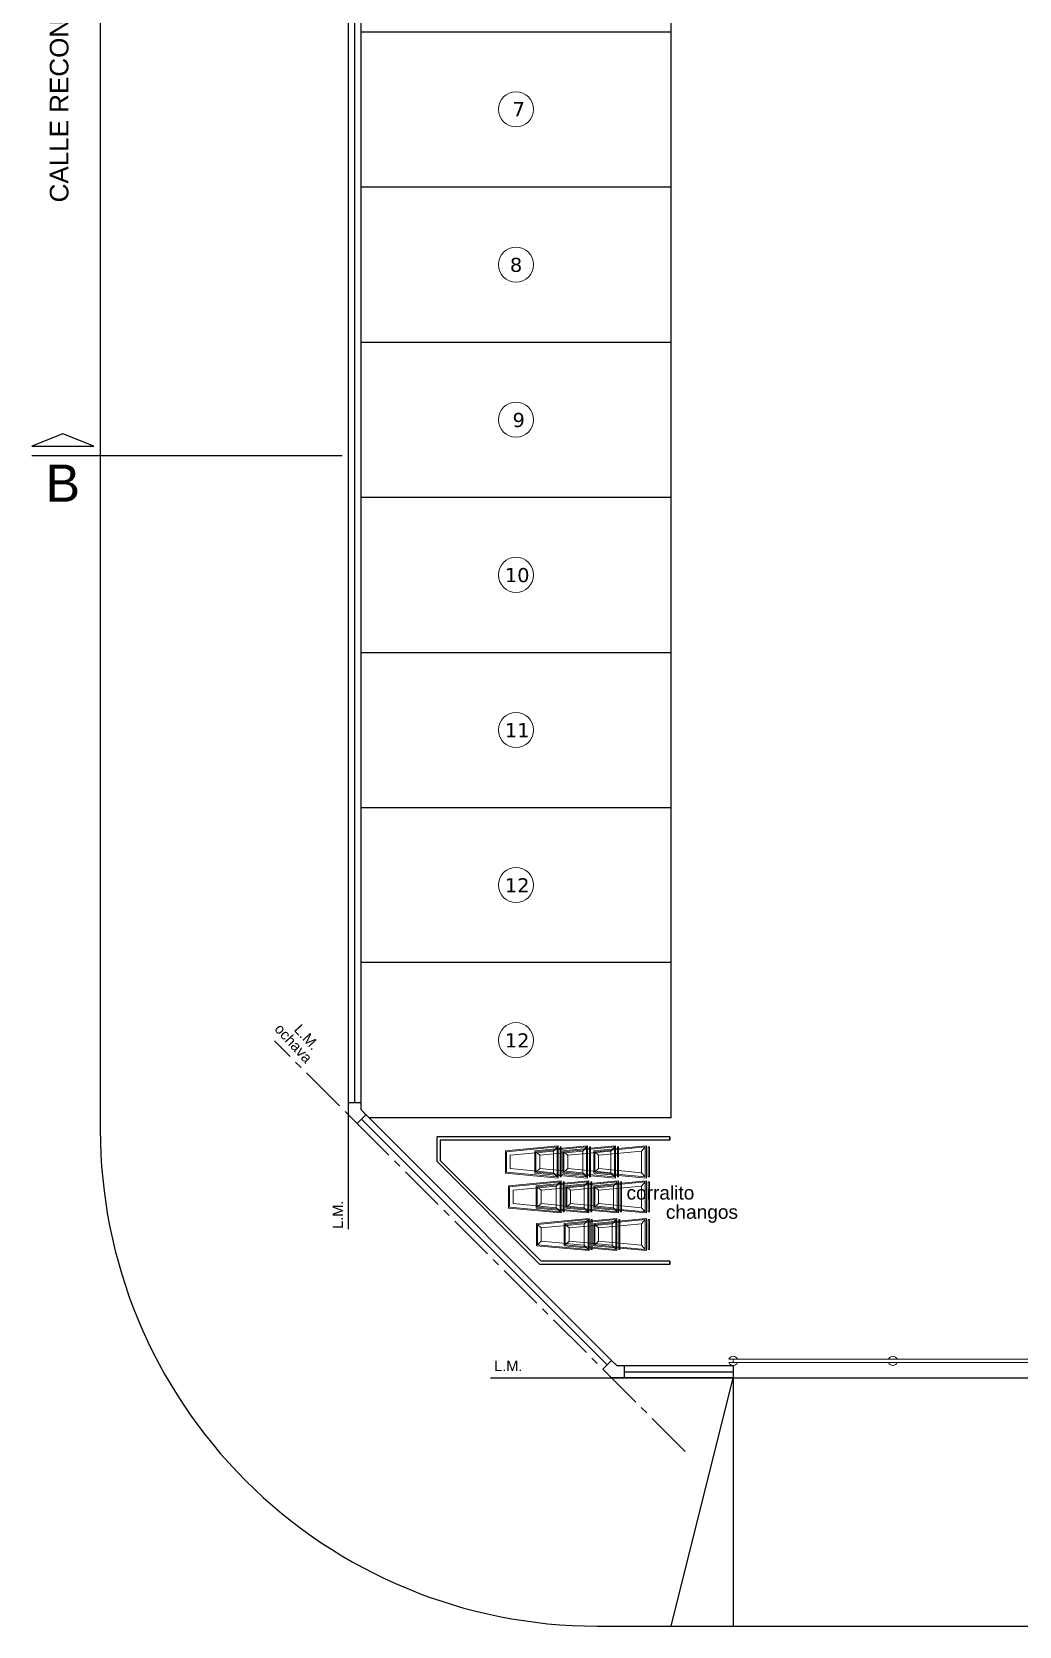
# Model space of a CAD drawing. Header units: inches. Extents: x -309 to 190, y -1585 to -1350.
# Drawn here: x -273.83 to -257.93, y -1503.41 to -1477.71 of the extents above; entities that cross this region are included whole.
import ezdxf
from ezdxf.enums import TextEntityAlignment as Align
from ezdxf.lldxf.tags import DXFTag

# ---------------------------------------------------------------- set-up
doc = ezdxf.new("R2010")
doc.units = ezdxf.units.IN
doc.header["$MEASUREMENT"] = 0
doc.linetypes.add('CENTER2', pattern=[1.125, 0.75, -0.125, 0.125, -0.125])
doc.linetypes.add('HIDDEN', pattern=[0.375, 0.25, -0.125])
for name, color, linetype in [('008', 9, 'CONTINUOUS'), ('02', 9, 'CONTINUOUS'), ('CARPI', 9, 'CONTINUOUS'), ('CO-SEÑALIZACION', 9, 'CONTINUOUS'), ('lm', 9, 'HIDDEN'), ('REVOQUE', 9, 'CONTINUOUS'), ('TEXT-MUROS', 9, 'CONTINUOUS'), ('TEXTOS', 9, 'CONTINUOUS'), ('TEXTVENT', 9, 'CONTINUOUS')]:
    doc.layers.add(name, color=color, linetype=linetype)
doc.layers.add('None', color=9, linetype='CONTINUOUS', lineweight=5)
doc.styles.add('ARIAL', font='arial.ttf', dxfattribs={"height": 0.225})
doc.styles.add('Helvetica (bold)', font='arial.ttf')
doc.styles.get("Standard").update_dxf_attribs({"font": 'arial.ttf'})
tags = doc.linetypes.add('HIDDEN2', pattern=[0.1875, 0.125, -0.0625]).pattern_tags.tags
tags[6:7] = [DXFTag(74, 4), DXFTag(75, 0), DXFTag(340, '0'), DXFTag(46, 1.0), DXFTag(50, 0.0), DXFTag(44, 0.0), DXFTag(45, 0.0)]
tags[4:5] = [DXFTag(74, 4), DXFTag(75, 0), DXFTag(340, '0'), DXFTag(46, 1.0), DXFTag(50, 0.0), DXFTag(44, 0.0), DXFTag(45, 0.0)]

msp = doc.modelspace()

# ---------------------------------------------------------------- linework, layer by layer
at = {"layer": '008'}
for p, q in [((-263.532, -1477.714), (-263.532, -1460.214)), ((-263.532, -1477.714), (-263.532, -1460.214)), ((-268.532, -1477.714), (-263.532, -1477.714)), ((-268.532, -1477.714), (-263.532, -1477.714)), ((-263.532, -1495.214), (-263.532, -1477.714)), ((-268.532, -1480.214), (-263.532, -1480.214)), ((-268.532, -1480.214), (-263.532, -1480.214)), ((-268.532, -1480.214), (-263.532, -1480.214)), ((-268.532, -1480.214), (-263.532, -1480.214)), ((-263.532, -1492.714), (-263.532, -1480.214)), ((-268.532, -1482.714), (-263.532, -1482.714)), ((-268.532, -1482.714), (-263.532, -1482.714)), ((-268.532, -1482.714), (-263.532, -1482.714)), ((-268.532, -1482.714), (-263.532, -1482.714)), ((-268.532, -1485.214), (-263.532, -1485.214)), ((-268.532, -1485.214), (-263.532, -1485.214)), ((-268.532, -1487.714), (-263.532, -1487.714)), ((-268.532, -1487.714), (-263.532, -1487.714)), ((-268.532, -1490.214), (-263.532, -1490.214)), ((-268.532, -1490.214), (-263.532, -1490.214)), ((-263.532, -1492.714), (-268.532, -1492.714)), ((-263.532, -1492.714), (-268.532, -1492.714)), ((-263.532, -1495.214), (-268.403, -1495.214)), ((-263.553, -1495.525), (-267.303, -1495.525)), ((-263.553, -1495.575), (-267.253, -1495.575)), ((-263.553, -1495.575), (-263.553, -1495.525)), ((-263.553, -1495.525), (-263.553, -1495.575)), ((-267.253, -1495.903), (-265.629, -1497.528)), ((-267.303, -1495.922), (-265.648, -1497.578)), ((-263.553, -1497.578), (-265.648, -1497.578)), ((-263.553, -1497.528), (-265.629, -1497.528)), ((-263.553, -1497.578), (-263.553, -1497.528)), ((-263.553, -1497.528), (-263.553, -1497.578))]:
    msp.add_line(p, q, dxfattribs=at)
at = {"layer": '008', "linetype": 'HIDDEN2', "lineweight": 0, "ltscale": 0.5}
for p, q in [((-265.711, -1495.762), (-265.651, -1495.817)), ((-265.711, -1495.762), (-265.651, -1495.817)), ((-265.711, -1496.09), (-265.651, -1496.035)), ((-265.711, -1496.09), (-265.651, -1496.035)), ((-265.214, -1496.327), (-265.154, -1496.381)), ((-265.214, -1496.327), (-265.154, -1496.381)), ((-265.214, -1496.654), (-265.154, -1496.599)), ((-265.214, -1496.654), (-265.154, -1496.599)), ((-264.763, -1496.933), (-264.703, -1496.988)), ((-264.763, -1496.933), (-264.703, -1496.988)), ((-264.763, -1497.261), (-264.703, -1497.206)), ((-264.763, -1497.261), (-264.703, -1497.206))]:
    msp.add_line(p, q, dxfattribs=at)
at = {"layer": '008', "linetype": 'HIDDEN2', "lineweight": 0, "ltscale": 8}
for p, q in [((-265.431, -1495.752), (-265.371, -1495.686)), ((-265.431, -1495.752), (-265.371, -1495.686)), ((-265.26, -1495.762), (-265.2, -1495.817)), ((-265.26, -1495.762), (-265.2, -1495.817)), ((-264.957, -1495.752), (-264.897, -1495.686)), ((-264.957, -1495.752), (-264.897, -1495.686)), ((-264.763, -1495.762), (-264.703, -1495.817)), ((-264.763, -1495.762), (-264.703, -1495.817)), ((-264.506, -1495.752), (-264.446, -1495.686)), ((-264.506, -1495.752), (-264.446, -1495.686)), ((-264.009, -1495.752), (-263.949, -1495.686)), ((-264.009, -1495.752), (-263.949, -1495.686)), ((-265.431, -1496.1), (-265.371, -1496.166)), ((-265.431, -1496.1), (-265.371, -1496.166)), ((-265.26, -1496.09), (-265.2, -1496.035)), ((-265.26, -1496.09), (-265.2, -1496.035)), ((-264.957, -1496.1), (-264.897, -1496.166)), ((-264.957, -1496.1), (-264.897, -1496.166)), ((-264.763, -1496.09), (-264.703, -1496.035)), ((-264.763, -1496.09), (-264.703, -1496.035)), ((-264.506, -1496.1), (-264.446, -1496.166)), ((-264.506, -1496.1), (-264.446, -1496.166)), ((-264.009, -1496.1), (-263.949, -1496.166)), ((-264.009, -1496.1), (-263.949, -1496.166)), ((-265.689, -1496.327), (-265.629, -1496.381)), ((-265.689, -1496.327), (-265.629, -1496.381)), ((-264.935, -1496.316), (-264.875, -1496.25)), ((-264.935, -1496.316), (-264.875, -1496.25)), ((-264.763, -1496.327), (-264.703, -1496.381)), ((-264.763, -1496.327), (-264.703, -1496.381)), ((-264.46, -1496.316), (-264.4, -1496.25)), ((-264.46, -1496.316), (-264.4, -1496.25)), ((-264.009, -1496.316), (-263.949, -1496.25)), ((-264.009, -1496.316), (-263.949, -1496.25)), ((-265.689, -1496.654), (-265.629, -1496.599)), ((-265.689, -1496.654), (-265.629, -1496.599)), ((-264.935, -1496.665), (-264.875, -1496.731)), ((-264.935, -1496.665), (-264.875, -1496.731)), ((-264.763, -1496.654), (-264.703, -1496.599)), ((-264.763, -1496.654), (-264.703, -1496.599)), ((-264.46, -1496.665), (-264.4, -1496.731)), ((-264.46, -1496.665), (-264.4, -1496.731)), ((-264.009, -1496.665), (-263.949, -1496.731)), ((-264.009, -1496.665), (-263.949, -1496.731)), ((-264.484, -1496.923), (-264.424, -1496.857)), ((-264.484, -1496.923), (-264.424, -1496.857)), ((-264.009, -1496.923), (-263.949, -1496.857)), ((-264.009, -1496.923), (-263.949, -1496.857)), ((-265.238, -1496.933), (-265.178, -1496.988)), ((-265.238, -1496.933), (-265.178, -1496.988)), ((-265.238, -1497.261), (-265.178, -1497.206)), ((-265.238, -1497.261), (-265.178, -1497.206)), ((-264.484, -1497.271), (-264.424, -1497.337)), ((-264.484, -1497.271), (-264.424, -1497.337)), ((-264.009, -1497.271), (-263.949, -1497.337)), ((-264.009, -1497.271), (-263.949, -1497.337))]:
    msp.add_line(p, q, dxfattribs=at)
at = {"layer": '008', "linetype": 'Continuous', "lineweight": 0}
for p, q in [((-265.383, -1496.316), (-265.323, -1496.25)), ((-265.383, -1496.316), (-265.323, -1496.25)), ((-265.383, -1496.665), (-265.323, -1496.731)), ((-265.383, -1496.665), (-265.323, -1496.731)), ((-264.932, -1496.923), (-264.872, -1496.857)), ((-264.932, -1496.923), (-264.872, -1496.857)), ((-265.686, -1496.933), (-265.626, -1496.988)), ((-265.686, -1496.933), (-265.626, -1496.988)), ((-265.686, -1497.261), (-265.626, -1497.206)), ((-265.686, -1497.261), (-265.626, -1497.206)), ((-264.932, -1497.271), (-264.872, -1497.337)), ((-264.932, -1497.271), (-264.872, -1497.337))]:
    msp.add_line(p, q, dxfattribs=at)
at = {"layer": '008'}
for points in [[(-267.303, -1495.922), (-267.303, -1495.525)], [(-267.253, -1495.575), (-267.253, -1495.903)]]:
    msp.add_lwpolyline(points, dxfattribs=at)
at = {"layer": '008', "linetype": 'HIDDEN2', "lineweight": 0, "ltscale": 8}
for points in [[(-266.203, -1495.746), (-266.203, -1496.106), (-265.353, -1496.186), (-265.353, -1495.666), (-266.203, -1495.746)], [(-266.203, -1495.746), (-266.203, -1496.106), (-265.353, -1496.186), (-265.353, -1495.666), (-266.203, -1495.746)], [(-265.729, -1495.746), (-265.729, -1496.106), (-264.879, -1496.186), (-264.879, -1495.666), (-265.729, -1495.746)], [(-265.729, -1495.746), (-265.729, -1496.106), (-264.879, -1496.186), (-264.879, -1495.666), (-265.729, -1495.746)], [(-265.278, -1495.746), (-265.278, -1496.106), (-264.428, -1496.186), (-264.428, -1495.666), (-265.278, -1495.746)], [(-265.278, -1495.746), (-265.278, -1496.106), (-264.428, -1496.186), (-264.428, -1495.666), (-265.278, -1495.746)], [(-264.781, -1495.746), (-264.781, -1496.106), (-263.931, -1496.186), (-263.931, -1495.666), (-264.781, -1495.746)], [(-264.781, -1495.746), (-264.781, -1496.106), (-263.931, -1496.186), (-263.931, -1495.666), (-264.781, -1495.746)], [(-265.707, -1496.31), (-265.707, -1496.67), (-264.857, -1496.75), (-264.857, -1496.23), (-265.707, -1496.31)], [(-265.707, -1496.31), (-265.707, -1496.67), (-264.857, -1496.75), (-264.857, -1496.23), (-265.707, -1496.31)], [(-265.232, -1496.31), (-265.232, -1496.67), (-264.382, -1496.75), (-264.382, -1496.23), (-265.232, -1496.31)], [(-265.232, -1496.31), (-265.232, -1496.67), (-264.382, -1496.75), (-264.382, -1496.23), (-265.232, -1496.31)], [(-264.781, -1496.31), (-264.781, -1496.67), (-263.931, -1496.75), (-263.931, -1496.23), (-264.781, -1496.31)], [(-264.781, -1496.31), (-264.781, -1496.67), (-263.931, -1496.75), (-263.931, -1496.23), (-264.781, -1496.31)], [(-265.256, -1496.917), (-265.256, -1497.277), (-264.406, -1497.357), (-264.406, -1496.837), (-265.256, -1496.917)], [(-265.256, -1496.917), (-265.256, -1497.277), (-264.406, -1497.357), (-264.406, -1496.837), (-265.256, -1496.917)], [(-264.781, -1496.917), (-264.781, -1497.277), (-263.931, -1497.357), (-263.931, -1496.837), (-264.781, -1496.917)], [(-264.781, -1496.917), (-264.781, -1497.277), (-263.931, -1497.357), (-263.931, -1496.837), (-264.781, -1496.917)]]:
    msp.add_lwpolyline(points, dxfattribs=at)
for points in [[(-266.185, -1495.762), (-266.185, -1496.09), (-265.371, -1496.166), (-265.371, -1495.686)], [(-266.185, -1495.762), (-266.185, -1496.09), (-265.371, -1496.166), (-265.371, -1495.686)], [(-266.125, -1495.817), (-266.125, -1496.035), (-265.431, -1496.1), (-265.431, -1495.752)], [(-266.125, -1495.817), (-266.125, -1496.035), (-265.431, -1496.1), (-265.431, -1495.752)], [(-265.711, -1495.762), (-265.711, -1496.09), (-264.897, -1496.166), (-264.897, -1495.686)], [(-265.711, -1495.762), (-265.711, -1496.09), (-264.897, -1496.166), (-264.897, -1495.686)], [(-265.651, -1495.817), (-265.651, -1496.035), (-264.957, -1496.1), (-264.957, -1495.752)], [(-265.651, -1495.817), (-265.651, -1496.035), (-264.957, -1496.1), (-264.957, -1495.752)], [(-265.323, -1496.166), (-265.305, -1496.166), (-265.305, -1495.686), (-265.323, -1495.686)], [(-265.323, -1496.166), (-265.305, -1496.166), (-265.305, -1495.686), (-265.323, -1495.686)], [(-265.26, -1495.762), (-265.26, -1496.09), (-264.446, -1496.166), (-264.446, -1495.686)], [(-265.26, -1495.762), (-265.26, -1496.09), (-264.446, -1496.166), (-264.446, -1495.686)], [(-265.2, -1495.817), (-265.2, -1496.035), (-264.506, -1496.1), (-264.506, -1495.752)], [(-265.2, -1495.817), (-265.2, -1496.035), (-264.506, -1496.1), (-264.506, -1495.752)], [(-264.849, -1496.166), (-264.831, -1496.166), (-264.831, -1495.686), (-264.849, -1495.686)], [(-264.849, -1496.166), (-264.831, -1496.166), (-264.831, -1495.686), (-264.849, -1495.686)], [(-264.763, -1495.762), (-264.763, -1496.09), (-263.949, -1496.166), (-263.949, -1495.686)], [(-264.763, -1495.762), (-264.763, -1496.09), (-263.949, -1496.166), (-263.949, -1495.686)], [(-264.703, -1495.817), (-264.703, -1496.035), (-264.009, -1496.1), (-264.009, -1495.752)], [(-264.703, -1495.817), (-264.703, -1496.035), (-264.009, -1496.1), (-264.009, -1495.752)], [(-264.398, -1496.166), (-264.38, -1496.166), (-264.38, -1495.686), (-264.398, -1495.686)], [(-264.398, -1496.166), (-264.38, -1496.166), (-264.38, -1495.686), (-264.398, -1495.686)], [(-263.902, -1496.166), (-263.884, -1496.166), (-263.884, -1495.686), (-263.902, -1495.686)], [(-263.902, -1496.166), (-263.884, -1496.166), (-263.884, -1495.686), (-263.902, -1495.686)], [(-265.689, -1496.327), (-265.689, -1496.654), (-264.875, -1496.731), (-264.875, -1496.25)], [(-265.689, -1496.327), (-265.689, -1496.654), (-264.875, -1496.731), (-264.875, -1496.25)], [(-265.629, -1496.381), (-265.629, -1496.599), (-264.935, -1496.665), (-264.935, -1496.316)], [(-265.629, -1496.381), (-265.629, -1496.599), (-264.935, -1496.665), (-264.935, -1496.316)], [(-265.214, -1496.327), (-265.214, -1496.654), (-264.4, -1496.731), (-264.4, -1496.25)], [(-265.214, -1496.327), (-265.214, -1496.654), (-264.4, -1496.731), (-264.4, -1496.25)], [(-265.154, -1496.381), (-265.154, -1496.599), (-264.46, -1496.665), (-264.46, -1496.316)], [(-265.154, -1496.381), (-265.154, -1496.599), (-264.46, -1496.665), (-264.46, -1496.316)], [(-264.827, -1496.731), (-264.809, -1496.731), (-264.809, -1496.25), (-264.827, -1496.25)], [(-264.827, -1496.731), (-264.809, -1496.731), (-264.809, -1496.25), (-264.827, -1496.25)], [(-264.763, -1496.327), (-264.763, -1496.654), (-263.949, -1496.731), (-263.949, -1496.25)], [(-264.763, -1496.327), (-264.763, -1496.654), (-263.949, -1496.731), (-263.949, -1496.25)], [(-264.703, -1496.381), (-264.703, -1496.599), (-264.009, -1496.665), (-264.009, -1496.316)], [(-264.703, -1496.381), (-264.703, -1496.599), (-264.009, -1496.665), (-264.009, -1496.316)], [(-264.352, -1496.731), (-264.334, -1496.731), (-264.334, -1496.25), (-264.352, -1496.25)], [(-264.352, -1496.731), (-264.334, -1496.731), (-264.334, -1496.25), (-264.352, -1496.25)], [(-263.902, -1496.731), (-263.884, -1496.731), (-263.884, -1496.25), (-263.902, -1496.25)], [(-263.902, -1496.731), (-263.884, -1496.731), (-263.884, -1496.25), (-263.902, -1496.25)], [(-265.238, -1496.933), (-265.238, -1497.261), (-264.424, -1497.337), (-264.424, -1496.857)], [(-265.238, -1496.933), (-265.238, -1497.261), (-264.424, -1497.337), (-264.424, -1496.857)], [(-265.178, -1496.988), (-265.178, -1497.206), (-264.484, -1497.271), (-264.484, -1496.923)], [(-265.178, -1496.988), (-265.178, -1497.206), (-264.484, -1497.271), (-264.484, -1496.923)], [(-264.763, -1496.933), (-264.763, -1497.261), (-263.949, -1497.337), (-263.949, -1496.857)], [(-264.763, -1496.933), (-264.763, -1497.261), (-263.949, -1497.337), (-263.949, -1496.857)], [(-264.703, -1496.988), (-264.703, -1497.206), (-264.009, -1497.271), (-264.009, -1496.923)], [(-264.703, -1496.988), (-264.703, -1497.206), (-264.009, -1497.271), (-264.009, -1496.923)], [(-264.376, -1497.337), (-264.358, -1497.337), (-264.358, -1496.857), (-264.376, -1496.857)], [(-264.376, -1497.337), (-264.358, -1497.337), (-264.358, -1496.857), (-264.376, -1496.857)], [(-263.902, -1497.337), (-263.884, -1497.337), (-263.884, -1496.857), (-263.902, -1496.857)], [(-263.902, -1497.337), (-263.884, -1497.337), (-263.884, -1496.857), (-263.902, -1496.857)]]:
    msp.add_lwpolyline(points, close=True, dxfattribs=at)
at = {"layer": '008', "linetype": 'Continuous', "lineweight": 0}
for points in [[(-266.155, -1496.31), (-266.155, -1496.67), (-265.305, -1496.75), (-265.305, -1496.23), (-266.155, -1496.31)], [(-266.155, -1496.31), (-266.155, -1496.67), (-265.305, -1496.75), (-265.305, -1496.23), (-266.155, -1496.31)], [(-265.704, -1496.917), (-265.704, -1497.277), (-264.854, -1497.357), (-264.854, -1496.837), (-265.704, -1496.917)], [(-265.704, -1496.917), (-265.704, -1497.277), (-264.854, -1497.357), (-264.854, -1496.837), (-265.704, -1496.917)]]:
    msp.add_lwpolyline(points, dxfattribs=at)
for points in [[(-266.137, -1496.327), (-266.137, -1496.654), (-265.323, -1496.731), (-265.323, -1496.25)], [(-266.137, -1496.327), (-266.137, -1496.654), (-265.323, -1496.731), (-265.323, -1496.25)], [(-266.077, -1496.381), (-266.077, -1496.599), (-265.383, -1496.665), (-265.383, -1496.316)], [(-266.077, -1496.381), (-266.077, -1496.599), (-265.383, -1496.665), (-265.383, -1496.316)], [(-265.275, -1496.731), (-265.257, -1496.731), (-265.257, -1496.25), (-265.275, -1496.25)], [(-265.275, -1496.731), (-265.257, -1496.731), (-265.257, -1496.25), (-265.275, -1496.25)], [(-265.686, -1496.933), (-265.686, -1497.261), (-264.872, -1497.337), (-264.872, -1496.857)], [(-265.686, -1496.933), (-265.686, -1497.261), (-264.872, -1497.337), (-264.872, -1496.857)], [(-265.626, -1496.988), (-265.626, -1497.206), (-264.932, -1497.271), (-264.932, -1496.923)], [(-265.626, -1496.988), (-265.626, -1497.206), (-264.932, -1497.271), (-264.932, -1496.923)], [(-264.825, -1497.337), (-264.807, -1497.337), (-264.807, -1496.857), (-264.825, -1496.857)], [(-264.825, -1497.337), (-264.807, -1497.337), (-264.807, -1496.857), (-264.825, -1496.857)]]:
    msp.add_lwpolyline(points, close=True, dxfattribs=at)
at = {"layer": '008', "lineweight": 0}
for centre in [(-266.032, -1478.963), (-266.032, -1481.465), (-266.032, -1483.965), (-266.032, -1486.465), (-266.032, -1488.965), (-266.032, -1491.465), (-266.032, -1493.965)]:
    msp.add_circle(centre, 0.283, dxfattribs=at)
at = {"layer": '02'}
for p, q in [((-268.533, -1459.728), (-268.533, -1494.968)), ((-264.492, -1499.125), (-268.533, -1495.084)), ((-264.563, -1499.196), (-268.521, -1495.238)), ((-264.292, -1499.308), (-262.532, -1499.308))]:
    msp.add_line(p, q, dxfattribs=at)
msp.add_lwpolyline([(-264.292, -1499.208), (-262.532, -1499.208), (-262.532, -1499.408), (-264.492, -1499.408)], dxfattribs=at)
at = {"layer": 'CARPI'}
msp.add_lwpolyline([(-272.732, -1495.408, 0.414214), (-264.732, -1503.408), (-172.732, -1503.408, 0.414214), (-164.732, -1495.408), (-164.732, -1470.482, 0.330583), (-171.837, -1460.91), (-202.518, -1451.631, 0.073558), (-204.834, -1451.288), (-264.732, -1451.288, 0.414214), (-272.732, -1459.288)], format="xyb", close=True, dxfattribs=at)
at = {"layer": 'CO-SEÑALIZACION'}
for p, q in [((-263.532, -1503.408), (-262.532, -1499.408)), ((-262.532, -1499.408), (-262.532, -1503.408))]:
    msp.add_line(p, q, dxfattribs=at)
at = {"layer": 'lm', "linetype": 'CENTER2'}
msp.add_line((-263.308, -1500.592), (-269.925, -1493.975), dxfattribs=at)
at = {"layer": 'None', "linetype": 'Continuous', "lineweight": 5}
for p, q in [((-262.461, -1499.108), (-262.603, -1499.108)), ((-262.461, -1499.158), (-262.603, -1499.158))]:
    msp.add_line(p, q, dxfattribs=at)
msp.add_lwpolyline([(-262.532, -1499.108), (-257.39, -1499.108), (-257.39, -1499.158), (-262.532, -1499.158)], close=True, dxfattribs=at)
for centre, start, end in [((-262.532, -1499.133), 19.4712, 160.5288), ((-262.532, -1499.133), 199.4712, 340.5288), ((-259.961, -1499.133), 19.4712, 160.5288), ((-259.961, -1499.133), 199.4712, 340.5288)]:
    msp.add_arc(centre, 0.075, start, end, dxfattribs=at)
at = {"layer": 'REVOQUE'}
msp.add_line((-266.443, -1499.408), (-171.836, -1499.408), dxfattribs=at)
at = {"layer": 'TEXT-MUROS'}
for points in [[(-273.834, -1484.393), (-272.834, -1484.393), (-273.334, -1484.193), (-273.834, -1484.393)], [(-273.834, -1484.543), (-268.834, -1484.543)]]:
    msp.add_lwpolyline(points, dxfattribs=at)
at = {"layer": 'TEXTOS'}
for points in [[(-268.733, -1497.012), (-268.733, -1457.111)], [(-268.633, -1459.728), (-268.633, -1494.968)], [(-268.733, -1495.167), (-268.733, -1494.967), (-268.533, -1494.967), (-268.533, -1495.084)], [(-268.533, -1495.084), (-268.45, -1495.167), (-268.592, -1495.308), (-268.733, -1495.167)], [(-264.492, -1499.408), (-264.633, -1499.267), (-264.492, -1499.125), (-264.409, -1499.208)], [(-264.492, -1499.408), (-264.633, -1499.267), (-264.492, -1499.125), (-264.409, -1499.208)], [(-264.409, -1499.208), (-264.292, -1499.208), (-264.292, -1499.408), (-264.492, -1499.408)]]:
    msp.add_lwpolyline(points, dxfattribs=at)

# ---------------------------------------------------------------- texts
at = {"layer": '008', "lineweight": 0, "char_height": 0.22738, "line_spacing_factor": 0.844561, "style": 'Helvetica (bold)'}
for s, insert, attachment_point in [('{\\fVerdana|b0|i0|c0|p34;7}', (-266.088, -1479.074), 7), ('{\\fVerdana|b0|i0|c0|p34;8}', (-266.131, -1481.355), 1), ('{\\fVerdana|b0|i0|c0|p34;9}', (-266.088, -1483.855), 1), ('{\\fVerdana|b0|i0|c0|p34;10}', (-266.212, -1486.355), 1), ('{\\fVerdana|b0|i0|c0|p34;11}', (-266.212, -1488.855), 1), ('{\\fVerdana|b0|i0|c0|p34;12}', (-266.212, -1491.355), 1), ('{\\fVerdana|b0|i0|c0|p34;12}', (-266.212, -1493.855), 1)]:
    msp.add_mtext(s, dxfattribs=dict(at, insert=insert, attachment_point=attachment_point))
at = {"layer": '008', "insert": (-263.617, -1496.314), "char_height": 0.22, "attachment_point": 1, "line_spacing_factor": 0.843168}
msp.add_mtext('\\pi-0.63479;corralito\\P\\pi0;changos', dxfattribs=at)
at = {"layer": '02'}
for s, rotation, p in [('ochava', 312.6343, (-269.936, -1493.793)), ('L.M.', 312.6343, (-269.621, -1493.803)), ('L.M.', 90, (-268.821, -1497.006))]:
    msp.add_text(s, height=0.168, rotation=rotation, dxfattribs=at).set_placement(p)
msp.add_text('L.M.', height=0.168, dxfattribs=at).set_placement((-266.385, -1499.299))
at = {"layer": 'TEXT-MUROS', "style": 'ARIAL'}
msp.add_text('B', height=0.6, dxfattribs=at).set_placement((-273.336, -1485.287), align=Align.CENTER)
at = {"layer": 'TEXTVENT', "insert": (-273.545, -1480.462), "char_height": 0.3, "width": 22.05514, "attachment_point": 1, "rotation": 90, "style": 'ARIAL'}
msp.add_mtext('CALLE RECONQUISTA', dxfattribs=at)

doc.saveas('drawing.dxf')
